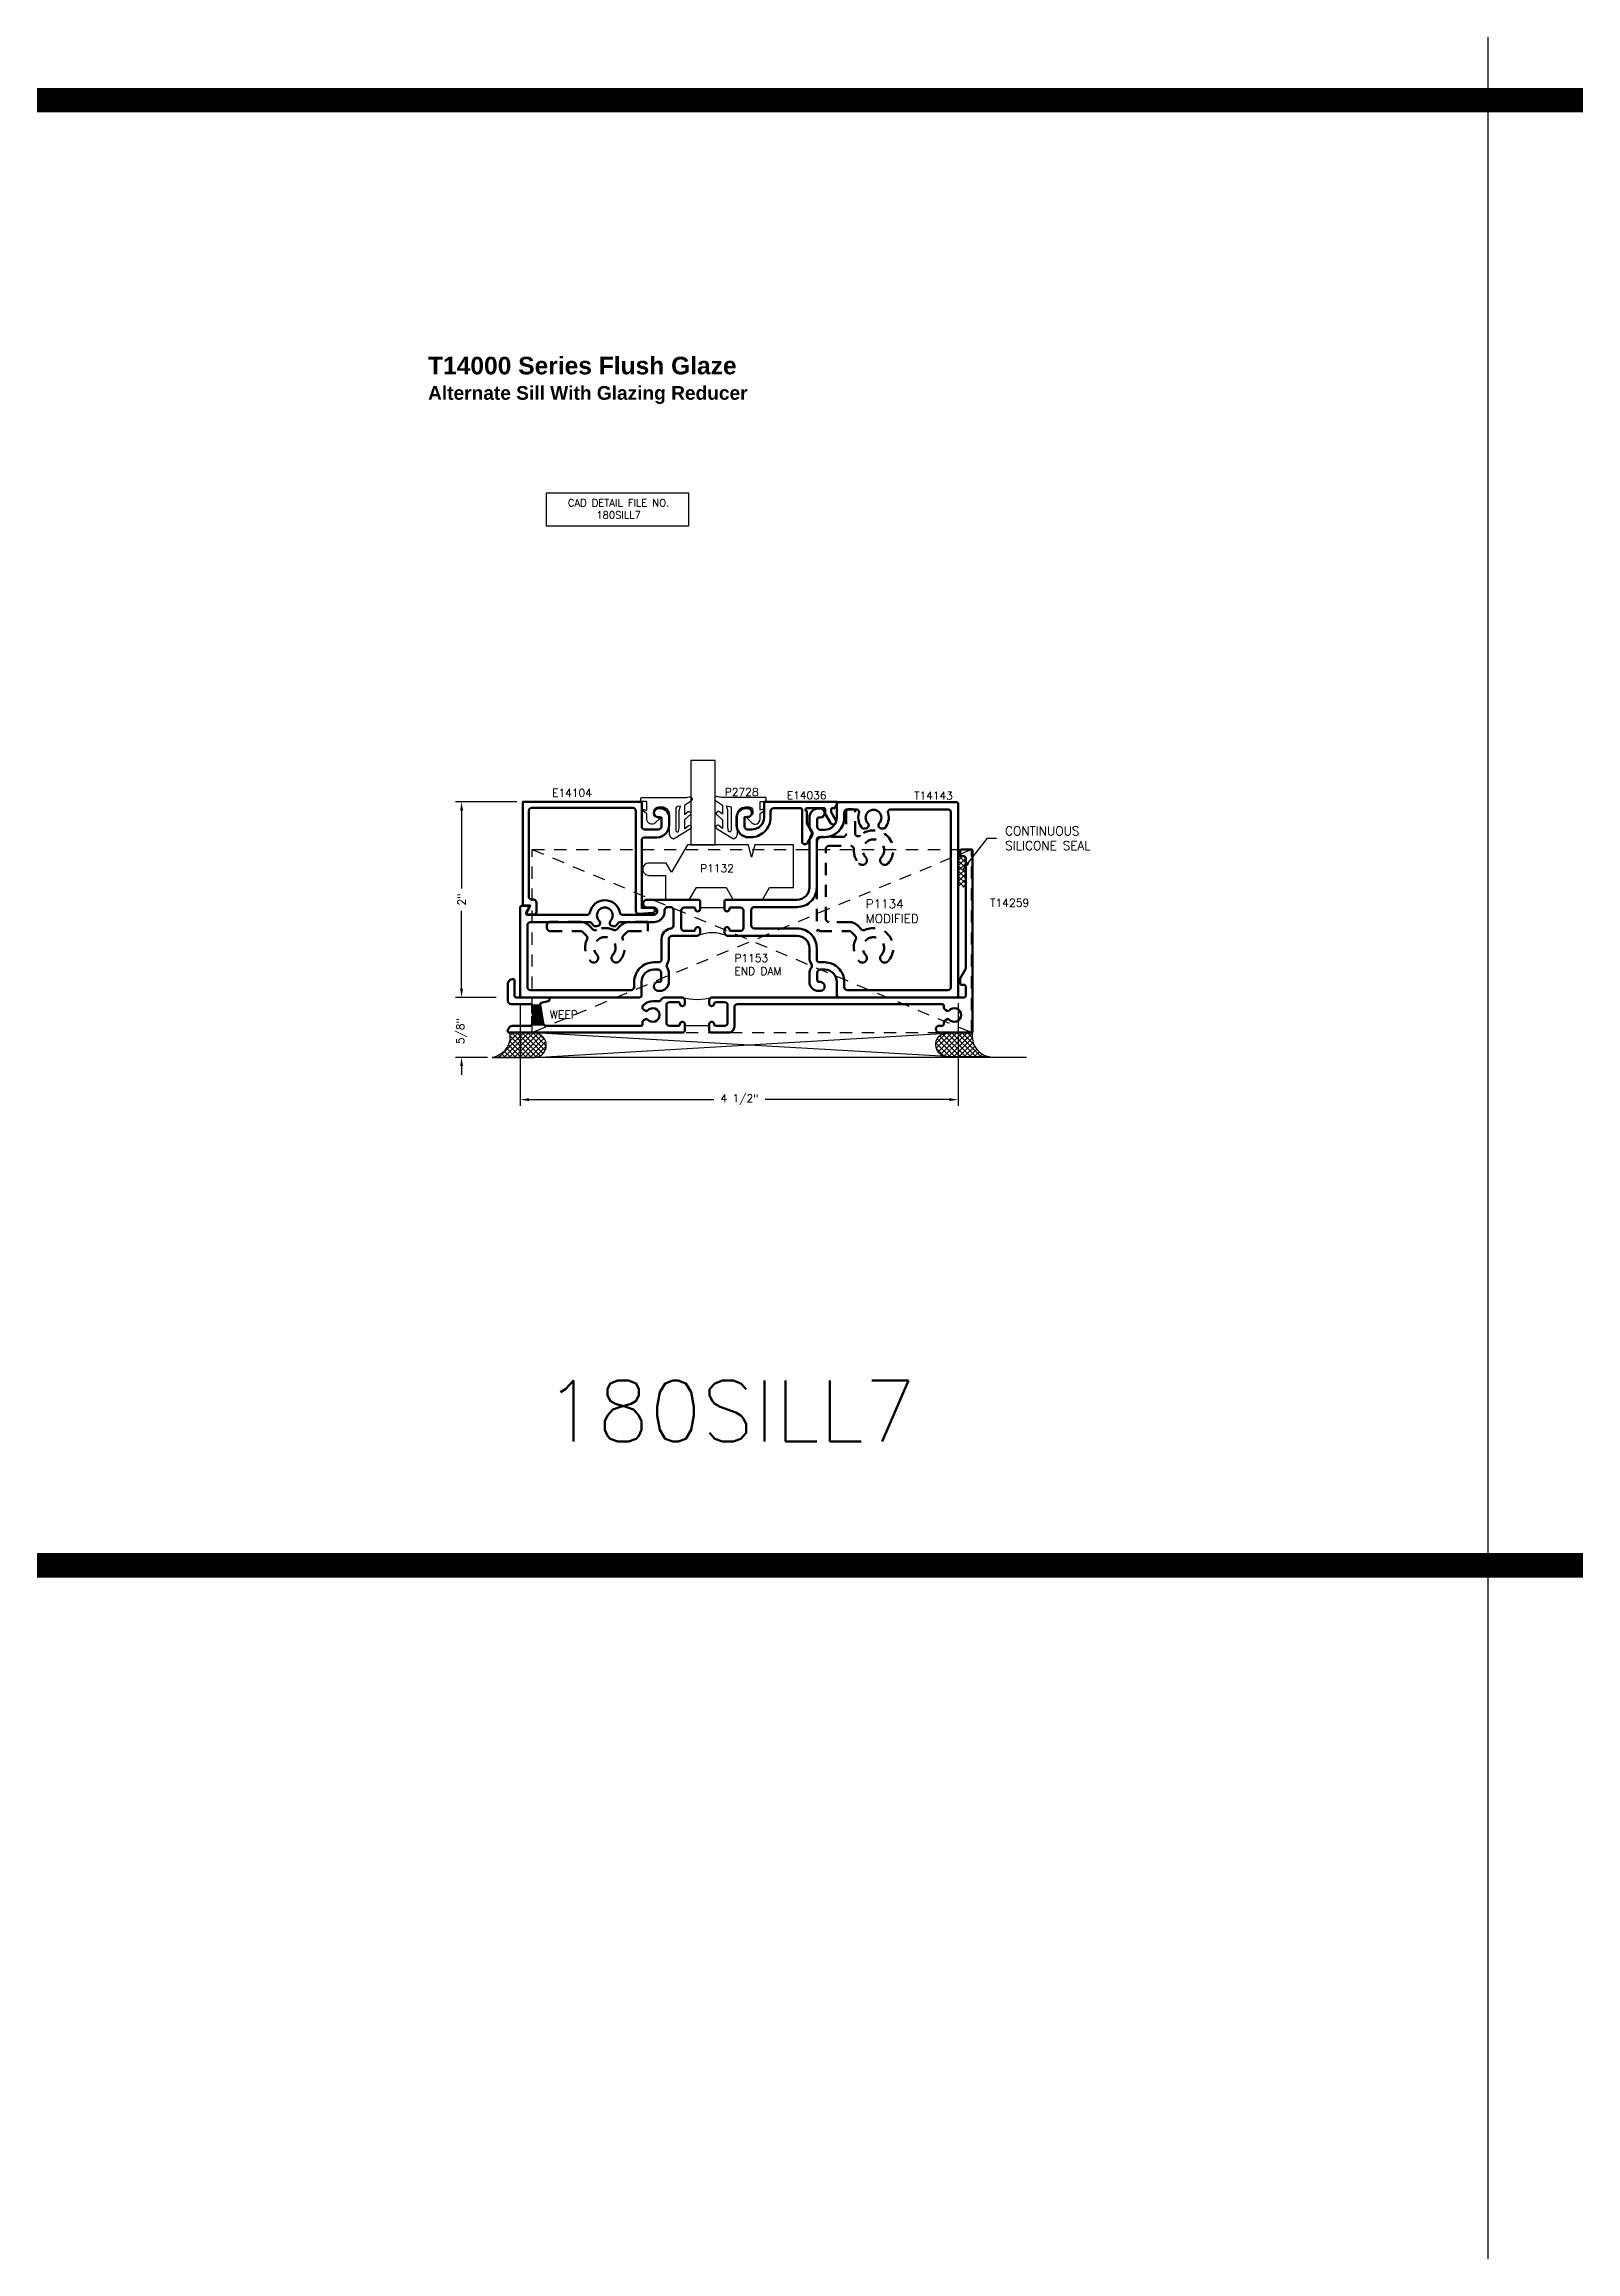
# Model space of a CAD drawing. Extents: x 0 to 152, y -15 to 75.
# Drawn here: x 31.69 to 47.37, y 7.85 to 30.45 of the extents above; entities that cross this region are included whole.
import ezdxf

# ---------------------------------------------------------------- set-up
doc = ezdxf.new("R2010")
doc.units = 0
doc.header["$MEASUREMENT"] = 0
doc.header["$PDMODE"] = 3
doc.linetypes.add('HIDDEN2', pattern=[0.1875, 0.125, -0.0625])
doc.layers.get('DEFPOINTS').update_dxf_attribs({"linetype": 'CONTINUOUS'})
for name, color, linetype in [('R-ANNO-DIMS', 3, 'CONTINUOUS'), ('R-ANNO-TEXT', 6, 'CONTINUOUS'), ('R-Det1', 4, 'CONTINUOUS'), ('R-Det2', 2, 'CONTINUOUS'), ('R-DET3', 5, 'CONTINUOUS'), ('R-OTLN', 1, 'CONTINUOUS'), ('R-PAT1', 5, 'CONTINUOUS'), ('TITLE', 7, 'CONTINUOUS')]:
    doc.layers.add(name, color=color, linetype=linetype)
doc.styles.get("Standard").update_dxf_attribs({"font": 'simplex'})
doc.dimstyles.new('1X', dxfattribs={"dimtxt": 0.08, "dimasz": 0.09, "dimexe": 0.0625, "dimexo": 0.0625, "dimgap": 0.062, "dimtad": 0, "dimdec": 5, "dimzin": 4, "dimdsep": 46, "dimlunit": 5, "dimtxsty": 'Standard', "dimcen": 0, "dimclrd": 256, "dimclre": 256, "dimclrt": 256, "dimadec": 0, "dimazin": 1, "dimtfac": 1, "dimtdec": 5, "dimtofl": 0, "dimtmove": 0, "dimatfit": 3, "dimfxl": 1, "dimfrac": 2, "dimtolj": 1, "dimtzin": 4, "dimarcsym": 0})

# ---------------------------------------------------------------- blocks, each defined once
blk = doc.blocks.new('*D69')
at = {"layer": 'DEFPOINTS', "color": 0}
for p in [(36.592, 22.695), (35.965, 20.693), (36.383, 20.693)]:
    blk.add_point(p, dxfattribs=at)
at = {"layer": 'R-ANNO-DIMS', "lineweight": -2}
for p, q in [((36.53, 22.695), (35.902, 22.695)), ((35.965, 22.605), (35.965, 21.809)), ((35.965, 20.783), (35.965, 21.579)), ((36.32, 20.693), (35.902, 20.693))]:
    blk.add_line(p, q, dxfattribs=at)
at = {"layer": 'R-ANNO-DIMS'}
for points in [[(35.95, 22.605), (35.98, 22.605), (35.965, 22.695)], [(35.95, 20.783), (35.98, 20.783), (35.965, 20.693)]]:
    blk.add_solid(points, dxfattribs=at)
at = {"layer": 'R-ANNO-DIMS', "insert": (35.965, 21.694), "char_height": 0.08, "attachment_point": 5, "rotation": 90}
blk.add_mtext('\\A1;2"', dxfattribs=at)
blk = doc.blocks.new('*D68')
at = {"layer": 'DEFPOINTS', "color": 0}
for p in [(36.564, 20.696), (41.049, 20.696), (41.049, 19.646)]:
    blk.add_point(p, dxfattribs=at)
at = {"layer": 'R-ANNO-DIMS', "lineweight": -2}
for p, q in [((36.564, 20.633), (36.564, 19.584)), ((41.049, 20.633), (41.049, 19.584)), ((36.654, 19.646), (38.548, 19.646)), ((40.959, 19.646), (39.072, 19.646))]:
    blk.add_line(p, q, dxfattribs=at)
at = {"layer": 'R-ANNO-DIMS'}
for points in [[(36.654, 19.661), (36.654, 19.631), (36.564, 19.646)], [(40.959, 19.661), (40.959, 19.631), (41.049, 19.646)]]:
    blk.add_solid(points, dxfattribs=at)
at = {"layer": 'R-ANNO-DIMS', "insert": (38.81, 19.646), "char_height": 0.08, "attachment_point": 5}
blk.add_mtext('\\A1;4 1/2"', dxfattribs=at)
blk = doc.blocks.new('*D70')
at = {"layer": 'DEFPOINTS', "color": 0}
for p in [(35.965, 20.693), (36.383, 20.693), (36.294, 20.079)]:
    blk.add_point(p, dxfattribs=at)
at = {"layer": 'R-ANNO-DIMS', "lineweight": -2}
for p, q in [((35.965, 20.783), (35.965, 20.873)), ((36.32, 20.693), (35.902, 20.693)), ((36.231, 20.079), (35.902, 20.079)), ((35.965, 19.989), (35.965, 19.899))]:
    blk.add_line(p, q, dxfattribs=at)
at = {"layer": 'R-ANNO-DIMS'}
for points in [[(35.95, 20.783), (35.98, 20.783), (35.965, 20.693)], [(35.95, 19.989), (35.98, 19.989), (35.965, 20.079)]]:
    blk.add_solid(points, dxfattribs=at)
at = {"layer": 'R-ANNO-DIMS', "insert": (35.965, 20.348), "char_height": 0.08, "attachment_point": 5, "rotation": 90}
blk.add_mtext('\\A1;5/8"', dxfattribs=at)
blk = doc.blocks.new('P2728 gasket')
at = {"layer": 'R-Det2'}
blk.add_lwpolyline([(86.461, 33.362), (86.567, 33.537, 0.301952), (86.52, 33.577), (86.32, 33.577, -0.414214), (86.24, 33.657), (86.24, 33.695, -0.388879), (86.276, 33.735), (86.292, 33.736, -0.440011), (86.336, 33.696), (86.336, 33.682, 0.668179), (86.353, 33.675), (86.401, 33.724, 0.668179), (86.366, 33.809), (86.307, 33.809), (86.279, 33.849, 0.836323), (86.264, 33.842), (86.273, 33.809), (86.189, 33.809, -0.414214), (86.183, 33.815), (86.183, 33.865, 0.414214), (86.177, 33.871), (86.149, 33.871, 0.414214), (86.143, 33.865), (86.143, 33.427, -0.083245), (86.135, 33.378), (86.135, 33.378)], format="xyb", dxfattribs=at)
at = {"layer": 'R-Det2', "lineweight": 25}
blk.add_lwpolyline([(86.235, 33.499, -0.372312), (86.249, 33.512), (86.48, 33.512, -0.668179), (86.49, 33.486), (86.448, 33.478), (86.274, 33.478), (86.23, 33.465)], format="xyb", close=True, dxfattribs=at)
at = {"layer": 'R-Det2'}
for points in [[(86.174, 33.352), (86.223, 33.426), (86.314, 33.426), (86.283, 33.384)], [(86.313, 33.359), (86.371, 33.426), (86.462, 33.426), (86.431, 33.388)]]:
    blk.add_lwpolyline(points, dxfattribs=at)
at = {"layer": 'R-Det2', "ltscale": 0.1}
for centre, radius, start, end in [((86.157, 33.369), 0.0237, 157.7655, 314.5007), ((86.313, 33.388), 0.0297, 188.4603, 270), ((86.446, 33.375), 0.0199, 139.7022, 319.7022)]:
    blk.add_arc(centre, radius, start, end, dxfattribs=at)
blk = doc.blocks.new('P1153')
at = {"layer": 'R-DET3', "linetype": 'HIDDEN2'}
for p, q in [((150.972, 34.469), (155.472, 32.594)), ((155.47, 34.469), (150.972, 32.594)), ((150.972, 32.594), (150.972, 34.469)), ((150.972, 34.468), (155.467, 34.468)), ((155.47, 32.595), (155.47, 34.47)), ((150.972, 32.594), (155.472, 32.594))]:
    blk.add_line(p, q, dxfattribs=at)

msp = doc.modelspace()

# ---------------------------------------------------------------- hatches: boundary and pattern name
at = {"layer": 'R-PAT1'}
h = msp.add_hatch(dxfattribs=at)
h.set_pattern_fill('ANSI37', color=256, scale=0.3, style=0)
h.set_pattern_definition([(45, (26.65119, 15.225885), (-0.0265165, 0.0265165), []), (135, (26.65119, 15.225885), (-0.0265165, -0.0265165), [])])
h.paths.add_polyline_path([(41.0490762, 21.8210466), (41.1256806, 21.8210466), (41.1256806, 22.1236013, 0.3522849494), (41.1138949, 22.1382528), (41.0490762, 22.1374598)])
h = msp.add_hatch(color=256, dxfattribs=at)
edge = h.paths.add_edge_path()
edge.add_line((36.6881524, 20.5353468), (36.6881524, 20.6079861))
edge.add_arc((36.6731524, 20.6079861), 0.015, 0.00000007, 61.04497582)
edge.add_arc((36.6808984, 20.6219861), 0.001, 90, 241.04497576, ccw=False)
edge.add_line((36.6808984, 20.6229861), (36.7688325, 20.6229861))
edge.add_arc((36.7688325, 20.6219861), 0.001, -0.87114697, 89.99999943, ccw=False)
edge.add_arc((36.7848307, 20.6217429), 0.015, 179.1288536, 188.70564744)
edge.add_line((36.7700035, 20.6194725), (36.7991241, 20.429294))
edge.add_arc((36.8297669, 20.4339861), 0.031, 188.70564744, 249.63586525)
edge.add_arc((36.8186314, 20.4039861), 0.001, -89.99999994, 69.63586531, ccw=False)
edge.add_line((36.8186314, 20.4029861), (36.6808984, 20.4029861))
edge.add_arc((36.6808984, 20.4039861), 0.001, 118.95502424, 270, ccw=False)
edge.add_arc((36.6731524, 20.4179861), 0.015, 298.95502418, 359.99999993)
edge.add_line((36.6881524, 20.4179861), (36.6881524, 20.4906254))
edge.add_arc((36.7031524, 20.4906254), 0.015, 131.8103149, 180, ccw=False)
edge.add_arc((36.6831524, 20.5129861), 0.015, 311.8103149, 408.1896851)
edge.add_arc((36.7031524, 20.5353468), 0.015, 180, 228.1896851, ccw=False)
h = msp.add_hatch(dxfattribs=at)
h.set_pattern_fill('ANSI37', color=256, scale=0.3, style=0)
h.set_pattern_definition([(315, (34.842584, 26.264767), (-0.0265165, -0.0265165), []), (225, (34.842584, 26.264767), (-0.0265165, 0.0265165), [])])
edge = h.paths.add_edge_path()
edge.add_line((36.2781013, 20.0773921), (36.7067447, 20.0773921))
edge.add_arc((36.7067447, 20.2031678), 0.1257757, 270.0000074, 447.46272372)
edge.add_line((36.7123127, 20.3288202), (36.4561223, 20.3272553))
edge.add_arc((36.2456244, 20.2888802), 0.2139673, -81.2696477, 10.33190092, ccw=False)
h = msp.add_hatch(dxfattribs=at)
h.set_pattern_fill('ANSI37', color=256, scale=0.3, style=0)
h.set_pattern_definition([(315, (35.097142, 26.270498), (-0.0265165, -0.0265165), []), (225, (35.097142, 26.270498), (-0.0265165, 0.0265165), [])])
edge = h.paths.add_edge_path()
edge.add_line((41.3737015, 20.0831229), (40.9450582, 20.083123))
edge.add_arc((40.9450582, 20.2088987), 0.1257757, 92.53727628, 269.9999926, ccw=False)
edge.add_line((40.9394902, 20.3345511), (41.1956806, 20.3329861))
edge.add_arc((41.4061784, 20.2946111), 0.2139673, 169.66809908, 261.2696477)

# ---------------------------------------------------------------- linework, layer by layer
at = {"layer": 'R-ANNO-TEXT'}
msp.add_lwpolyline([(36.83522, 25.8594073), (38.2866999, 25.8594073), (38.2866999, 25.5173445), (36.83522, 25.5173445)], close=True, dxfattribs=at)
at = {"layer": 'R-Det1', "color": 5}
msp.add_line((36.293521, 20.0793506), (41.749521, 20.0793506), dxfattribs=at)
at = {"layer": 'R-Det1', "lineweight": 50}
for points in [[(37.9655195, 22.3311023, 0.4144), (38.0905195, 22.4561023), (38.0905195, 22.5361023, 0.4139789032), (37.9975195, 22.6291023), (37.9810195, 22.6291023, 1), (37.9810195, 22.5361023), (38.0105195, 22.5361023), (38.0105195, 22.4421023, -0.4129032258), (37.9795195, 22.4111023), (37.8405195, 22.4111023, -0.4129032258), (37.8095195, 22.4421023), (37.8095195, 22.6951023), (36.5924195, 22.6951023), (36.5924195, 21.6331023), (36.6674195, 21.6331023), (36.6348195, 21.5627023, 0.5484584395), (36.6494195, 21.5401023), (36.7024195, 21.5401023, 0.4133333333), (36.7324195, 21.5701023), (36.7324195, 21.6331023), (36.7324195, 21.6641023, 0.4129032258), (36.7014195, 21.6951023), (36.6824195, 21.6951023, -0.4133333333), (36.6524195, 21.7251023), (36.6524195, 22.6021023, -0.4129032258), (36.6834195, 22.6331023), (37.7185195, 22.6331023, -0.4129032258), (37.7495195, 22.6021023), (37.7495195, 21.5789023, 0.4379270187), (37.7830195, 21.5480023), (37.9233195, 21.5592023, 0.963981017), (37.9214195, 21.6091023), (37.8095195, 21.6091023), (37.8095195, 22.3001023, -0.4129032258), (37.8405195, 22.3311023), (37.9655195, 22.3311023)], [(39.7941281, 22.5101384), (39.7490761, 22.5881494), (39.7490761, 22.6146013, -0.4142135624), (39.7640761, 22.6296013), (39.7781892, 22.6296013, 0.2678077575), (39.7911756, 22.6370944), (39.8070761, 22.6646013), (39.8070761, 22.6956013), (39.0620761, 22.6956013), (39.0620761, 22.5366013, -0.4142135624), (38.9370761, 22.4116013), (38.8920761, 22.4116013, -0.4129032258), (38.8610761, 22.4426013), (38.8610761, 22.5366013), (38.8905761, 22.5366013, 1), (38.8905761, 22.6296013), (38.8740761, 22.6296013, 0.4150537634), (38.7810761, 22.5366013), (38.7810761, 22.4566013, 0.4120367457), (38.9050761, 22.3316013), (38.9230761, 22.3316013, 0.4142135624), (39.1280761, 22.5366013), (39.1280761, 22.5986013, -0.4142135624), (39.1590761, 22.6296013), (39.4350761, 22.6296013, -0.4142135624), (39.4500761, 22.6146013), (39.4500761, 22.2911013, 0.7660915713), (39.5078761, 22.2756013), (39.5530761, 22.3539013, 0.2613254343), (39.5524761, 22.3860013), (39.5000761, 22.4768013), (39.5000761, 22.5986013, -0.4133333333), (39.4850761, 22.6136013), (39.4850761, 22.6146013, -0.4133333333), (39.5000761, 22.6296013), (39.6720761, 22.6296013, -0.4142135624), (39.6870761, 22.6146013), (39.6870761, 22.5716013), (39.7404281, 22.4791384, 1)], [(38.5001851, 20.4029861), (38.5001851, 20.3479861), (38.5151851, 20.3329861), (38.6961851, 20.3329861, 0.4142135624), (38.7581851, 20.3949861), (38.7581851, 20.5919861, -0.4142135624), (38.7891851, 20.6229861), (40.8835269, 20.6229861, -0.4791776784), (40.9030596, 20.5986877, 0.3269025534), (40.9178351, 20.5651784), (40.9358564, 20.5547739, 0.3624762266), (40.954796, 20.5580619, -2.7339006994), (40.9546073, 20.4677301, 0.3636585422), (40.9356272, 20.4710661), (40.9175705, 20.460641, 0.3260540704), (40.9027746, 20.4272246, -0.4782352127), (40.8832289, 20.4029861), (40.8556806, 20.4029861, 1), (40.8556806, 20.3329861), (41.1806806, 20.3329861, 0.4142135624), (41.1956806, 20.3479861), (41.1956806, 22.1929861, 0.4142135624), (41.1806806, 22.2079861), (41.0906806, 22.2079861, 0.4142135624), (41.0706806, 22.1879861), (41.0706806, 22.1576377, 0.4142135624), (41.0906806, 22.1376377), (41.1056806, 22.1376377, -0.4142135624), (41.1256806, 22.1176377), (41.1256806, 20.9906079, -0.1316524976), (41.1230011, 20.9806079), (41.0733601, 20.8946271, 0.1316524976), (41.0706806, 20.8846271), (41.0706806, 20.8349861, 0.4142135624), (41.0856806, 20.8199861), (41.1106806, 20.8199861, -0.4142135624), (41.1256806, 20.8049861), (41.1256806, 20.7079861, -0.4142135624), (41.1106806, 20.6929861), (38.5311851, 20.6929861, 0.4142135624), (38.5001851, 20.6619861), (38.5001851, 20.6279861, 0.4142135624), (38.5251851, 20.6029861, 0.4142135624), (38.5501851, 20.6279861, -0.4142135624), (38.5651851, 20.6429861), (38.6571851, 20.6429861, -0.4142135624), (38.6881851, 20.6119861), (38.6881851, 20.4339861, -0.4142135624), (38.6571851, 20.4029861), (38.5651851, 20.4029861, -0.4142135624), (38.5501851, 20.4179861, 0.4142135624), (38.5251851, 20.4429861, 0.4142135624), (38.5001851, 20.4179861)], [(38.2501851, 20.4029861), (38.2501851, 20.4179861, 0.4142135624), (38.2251851, 20.4429861, 0.4142135624), (38.2001851, 20.4179861, -0.4142135624), (38.1851851, 20.4029861), (38.0931851, 20.4029861, -0.4142135624), (38.0621851, 20.4339861), (38.0621851, 20.6119861, -0.4142135624), (38.0931851, 20.6429861), (38.1851851, 20.6429861, -0.4142135624), (38.2001851, 20.6279861, 0.4142135624), (38.2251851, 20.6029861, 0.4142135624), (38.2501851, 20.6279861), (38.2501851, 20.6619861, 0.4142135624), (38.2191851, 20.6929861), (38.0541851, 20.6929861, 0.2643693156), (38.0009109, 20.6627013, -0.2643693156), (37.9837256, 20.652932), (37.9221851, 20.652932, 0.1915114353), (37.8260531, 20.6147094, 0.5020398469), (37.8318395, 20.5653262), (37.8498607, 20.5549216, 0.3624762266), (37.8688003, 20.5582097, -2.7339006994), (37.8686116, 20.4678779, 0.3636585422), (37.8496315, 20.4712138), (37.8295416, 20.4596149), (37.8316213, 20.4609159, 0.3670284037), (37.8179493, 20.4232095, -0.5226700084), (37.8038881, 20.4029861), (36.8297669, 20.4029861, -0.3703793277), (36.7991241, 20.429294), (36.7700035, 20.6194725, -0.3873357555), (36.7811985, 20.6362965), (36.8504574, 20.6535813, 0.88462431), (36.8456145, 20.6929861), (36.5231524, 20.6929861, -0.4142135624), (36.5081524, 20.7079861), (36.5081524, 20.8659861, 0.4142135624), (36.4931524, 20.8809861, 0.4142135624), (36.4381524, 20.8259861), (36.4381524, 20.6579861, 0.4142135624), (36.4731524, 20.6229861), (36.6731524, 20.6229861, -0.4142135624), (36.6881524, 20.6079861), (36.6881524, 20.5353468, 0.2134217653), (36.6931524, 20.5241665, -0.4306146857), (36.693759, 20.5023795), (36.6925458, 20.5011663, 0.1989123674), (36.6881524, 20.4905597), (36.6881524, 20.4179861, -0.4142135624), (36.6731524, 20.4029861), (36.4931524, 20.4029861, 0.4142135624), (36.4381524, 20.3479861), (36.4381524, 20.3479861, 0.4142135624), (36.4531524, 20.3329861), (38.2351851, 20.3329861), (38.2501851, 20.3479861)]]:
    msp.add_lwpolyline(points, format="xyb", close=True, dxfattribs=at)
at = {"layer": 'R-Det2'}
msp.add_lwpolyline([(38.3121094, 23.1175804), (38.3121094, 22.2549871), (38.5621094, 22.2549871), (38.5621094, 23.1175804), (38.3121094, 23.1175804)], dxfattribs=at)
at = {"layer": 'R-Det2', "color": 2}
msp.add_lwpolyline([(38.6742134, 21.8179861), (38.7463822, 21.6929861), (39.0460764, 21.6929861), (39.1182452, 21.8179861), (39.3641871, 21.8179861), (39.3641871, 22.2549871), (38.9678758, 22.2549871), (38.9343822, 22.1299871), (38.9008885, 22.2549871), (38.2767498, 22.2549871), (38.1140814, 21.9732371), (38.0599548, 22.0669871), (37.8824604, 22.0669871, 0.4142135624), (37.8204604, 22.0049871), (37.8204604, 22.0039871, 0.4142135624), (37.8824604, 21.9419871), (38.0516871, 21.9419871), (38.0516871, 21.6929861), (38.2963822, 21.6929861), (38.3685509, 21.8179861)], format="xyb", close=True, dxfattribs=at)
at = {"layer": 'R-DET3'}
for p, q in [((36.7123127, 20.0788202), (41.0536806, 20.3326013)), ((41.0536806, 20.0826013), (36.7123127, 20.3288202))]:
    msp.add_line(p, q, dxfattribs=at)
at = {"layer": 'R-DET3', "linetype": 'HIDDEN2', "lineweight": 50}
msp.add_lwpolyline([(39.6010518, 21.3716023), (39.6160518, 21.3866023), (39.6310518, 21.3716023), (39.9324736, 21.3716023, -0.1989123674), (39.9543939, 21.3625226), (39.9938207, 21.3230958, -0.3180460654), (39.9998637, 21.2877943, 0.3065542285), (40.0333853, 21.0638715, 0.5062303828), (40.1078838, 21.0720964, 0.3278181232), (40.101842, 21.1268213, -2.2780811719), (40.2623103, 21.1268213, 0.3278181232), (40.2562685, 21.0720964, 0.5062303828), (40.330767, 21.0638715, 0.8256018173), (40.0948831, 21.3828137, -0.3180460654), (40.0595817, 21.3888567), (40.0201548, 21.4282835, 0.1989123674), (39.9324736, 21.4646023), (39.7250802, 21.4646023, -0.4142135624), (39.6940802, 21.4956023), (39.6940802, 22.2122657, -0.4142135624), (39.7250802, 22.2432657), (39.9493683, 22.2432657, -0.4289597164), (39.9803294, 22.2107138, 0.2010444958), (40.0333853, 22.0638715, 0.0616447566), (40.0420912, 22.0564767, 0.4311315419), (40.1078838, 22.0720964, 0.3278181232), (40.101842, 22.1268213, -2.2780811719), (40.2623103, 22.1268213, 0.3278181232), (40.2562685, 22.0720964, 0.5062303828), (40.330767, 22.0638715, 0.956981471), (40.0459646, 22.3498582, -0.6516590583), (39.9940762, 22.372764), (39.9940762, 22.5896013, 0.4142135624), (39.9630762, 22.6206013), (39.9320762, 22.6206013, 0.4142135624), (39.9010762, 22.5896013), (39.9010762, 22.3672657, -0.4142135624), (39.8700762, 22.3362657), (39.6630802, 22.3362657, 0.4142135624), (39.6010802, 22.2742657), (39.6010802, 21.3716307)], format="xyb", dxfattribs=at)
msp.add_lwpolyline([(36.8390702, 21.4341023), (36.8390702, 21.4031023, 0.4142135624), (36.8700702, 21.3721023), (37.1824576, 21.3721023, -0.1989123674), (37.2043779, 21.3630226), (37.2438147, 21.3235858, -0.3180460654), (37.2498577, 21.2882843, 0.3065542285), (37.2833793, 21.0643615, 0.5062303828), (37.3578778, 21.0725864, 0.3278181232), (37.351836, 21.1273113, -2.2780811719), (37.5123043, 21.1273113, 0.3278181232), (37.5062625, 21.0725864, 0.5062303828), (37.580761, 21.0643615, 0.3065542285), (37.6142826, 21.2882843, -0.3180460654), (37.6203256, 21.3235858), (37.6597524, 21.3630126, -0.1989123674), (37.6816727, 21.3720923), (37.8704602, 21.3720923), (37.8704602, 21.4650923), (37.6820869, 21.4650923, 0.1989123674), (37.5936986, 21.4284806), (37.5545646, 21.3893467, -0.3180460654), (37.5192632, 21.3833037, 0.2269397181), (37.3448771, 21.3833037, -0.3180460654), (37.3095757, 21.3893467), (37.2704317, 21.4284906, 0.1989123674), (37.1820434, 21.4651023), (36.8700702, 21.4651023, 0.4142135624)], format="xyb", close=True, dxfattribs=at)
at = {"layer": 'R-OTLN', "lineweight": 50}
for points in [[(38.6565802, 21.5979861, 0.4142135624), (38.6815802, 21.5729861, 0.4142135624), (38.7065802, 21.5979861, -0.4142135624), (38.7215802, 21.6129861), (38.8185802, 21.6129861, -0.4142135624), (38.8495802, 21.5819861), (38.8495802, 21.4039861, -0.4142135624), (38.8185802, 21.3729861), (38.7215802, 21.3729861, -0.4142135624), (38.7065802, 21.3879861, 0.4142135624), (38.6815802, 21.4129861, 0.4142135624), (38.6565802, 21.3879861), (38.6565802, 21.3539861, 0.4142135624), (38.6875802, 21.3229861), (39.4010752, 21.3229861, -0.4142135624), (39.5260752, 21.1979861), (39.5260752, 21.1005923, 0.1433240595), (39.5457983, 21.0331995, -0.2926598756), (39.5457983, 20.9997727, 0.1433240595), (39.5260752, 20.9323799), (39.5260752, 20.851986, 0.4142132454), (39.6190762, 20.7589851), (39.6415762, 20.7589861, 0.8637118889), (39.6415762, 20.8519861), (39.6210746, 20.8519869, -0.4142026818), (39.6060752, 20.8669869), (39.6060752, 20.9459861, -0.4142135624), (39.6370752, 20.9769861), (39.6820762, 20.9769861, -0.4142135624), (39.8070762, 20.8519861), (39.8070762, 20.7129861, 0.4142135624), (39.8270762, 20.6929861), (41.0290762, 20.6929861, 0.4142135624), (41.0490762, 20.7129861), (41.0490762, 22.6729861, 0.4142135624), (41.0290762, 22.6929861), (39.8270762, 22.6929861, 0.4142135624), (39.8070762, 22.6729861), (39.8070762, 22.5339861, -0.4142135624), (39.6820762, 22.4089861), (39.6370752, 22.4089861, -0.4142135624), (39.6060752, 22.4399861), (39.6060752, 22.5189851, -0.4142135624), (39.6210752, 22.5339851), (39.6355762, 22.5339851, 1), (39.6355762, 22.6269851), (39.6190762, 22.6269861, 0.4142198612), (39.5260752, 22.5339851), (39.5260752, 22.4535923, 0.1433240595), (39.5457983, 22.3861995, -0.2926598756), (39.5457983, 22.3527727, 0.1433240595), (39.5260752, 22.2853799), (39.5260752, 21.8179861, -0.4142135624), (39.4010752, 21.6929861), (38.6665802, 21.6929861), (38.6565802, 21.6829861)], [(39.8820762, 20.8519861, 0.4142135624), (39.6820762, 21.0519861), (39.6320752, 21.0519861, -0.4142135624), (39.6010752, 21.0829861), (39.6010752, 21.1979861, 0.4142135624), (39.4010752, 21.3979861), (38.9606802, 21.3979861, -0.4142135624), (38.9296802, 21.4289861), (38.9296802, 21.5869861, -0.4142135624), (38.9606802, 21.6179861), (39.4010752, 21.6179861, 0.4142135624), (39.6010752, 21.8179861), (39.6010752, 22.3029861, -0.4142135624), (39.6320752, 22.3339861), (39.6820762, 22.3339861, 0.4142135624), (39.8820762, 22.5339861), (39.8820762, 22.5869861, -0.4142135624), (39.9130762, 22.6179861), (40.0033473, 22.6179861, -0.5046141751), (40.0329762, 22.5778685, 0.2746427098), (40.0704742, 22.4229861), (40.101702, 22.4229861, 0.6627717165), (40.1239484, 22.4755754, -2.3639448585), (40.2402039, 22.4755754, 0.6627717165), (40.2624503, 22.4229861), (40.2936781, 22.4229861, 0.2746427098), (40.3311762, 22.5778685, -0.5046141751), (40.360805, 22.6179861), (40.9430762, 22.6179861, -0.4142135624), (40.9740762, 22.5869861), (40.9740762, 20.7989861, -0.4142135624), (40.9430762, 20.7679861), (39.9130762, 20.7679861, -0.4142135624), (39.8820762, 20.7989861)], [(38.4065802, 21.5979861), (38.4065802, 21.6829861), (38.3965802, 21.6929861), (37.8634602, 21.6929861, 0.4142135624), (37.8234602, 21.6529861, 0.4142135624), (37.8634602, 21.6129861), (37.9314602, 21.6129861, -0.4142135624), (37.9684602, 21.5759861), (37.9684602, 21.5744871, -0.4142135624), (37.9314602, 21.5374871), (37.6154634, 21.5374871, -0.3577911887), (37.5850593, 21.5624378, 0.8206356711), (37.279081, 21.5624378, -0.3577911887), (37.248677, 21.5374871), (36.6409112, 21.5374871, -0.5773640241), (36.6279202, 21.5599871), (36.6570762, 21.6104861), (36.6370762, 21.6304871), (36.5840762, 21.6304871, 0.4142135624), (36.5640762, 21.6104871), (36.5640762, 20.7129861, 0.4142135624), (36.5840762, 20.6929861), (37.7870762, 20.6929861, 0.4142135624), (37.8070762, 20.7129861), (37.8070762, 20.8519861, -0.4142135624), (37.9320762, 20.9769861), (37.9770772, 20.9769861, -0.4142135624), (38.0080772, 20.9459861), (38.0080772, 20.8669861, -0.4142135624), (37.9930772, 20.8519861), (37.9785762, 20.8519861, 1), (37.9785762, 20.7589861), (37.9950772, 20.7589861, 0.4142135624), (38.0880772, 20.8519861), (38.0880772, 20.9323799, 0.1433240595), (38.068354, 20.9997727, -0.2926598756), (38.068354, 21.0331995, 0.1433240595), (38.0880772, 21.1005923), (38.0880772, 21.2919861, -0.4142135624), (38.1190772, 21.3229861), (38.3755802, 21.3229861, 0.4142135624), (38.4065802, 21.3539861), (38.4065802, 21.3879861, 0.4142135624), (38.3815802, 21.4129861, 0.4142135624), (38.3565802, 21.3879861, -0.4142135624), (38.3415802, 21.3729861), (38.2445802, 21.3729861, -0.4142135624), (38.2135802, 21.4039861), (38.2135802, 21.5819861, -0.4142135624), (38.2445802, 21.6129861), (38.3415802, 21.6129861, -0.4142135624), (38.3565802, 21.5979861, 0.4142135624), (38.3815802, 21.5729861, 0.4142135624), (38.4065802, 21.5979861)], [(37.49047, 21.4758865, 0.6757771741), (37.5130702, 21.4229861), (37.5436436, 21.4229861, 0.0516171452), (37.5636065, 21.4481504, -0.2562196458), (37.5897472, 21.4624871), (37.9374602, 21.4624871), (37.9314602, 21.4624871, 0.4400853749), (38.0430315, 21.5842765, -0.4400853749), (38.0739129, 21.6179861), (38.1026802, 21.6179861, -0.4142135624), (38.1336802, 21.5869861), (38.1336802, 21.4280013, -0.3794949899), (38.1063904, 21.3972242, 0.3794949899), (38.0130772, 21.2919861), (38.0130772, 21.0829861, -0.4142135624), (37.9820772, 21.0519861), (37.9320762, 21.0519861, 0.4142135624), (37.7320762, 20.8519861), (37.7320762, 20.7989861, -0.4142135624), (37.7010762, 20.7679861), (36.6700762, 20.7679861, -0.4142135624), (36.6390762, 20.7989861), (36.6390762, 21.4314871, -0.4142135624), (36.6700762, 21.4624871), (37.2743931, 21.4624871, -0.2562196458), (37.3005338, 21.4481504, 0.0516171452), (37.3204967, 21.4229861), (37.3510702, 21.4229861, 0.6757771741), (37.3736703, 21.4758865, -2.3476027329)]]:
    msp.add_lwpolyline(points, format="xyb", close=True, dxfattribs=at)
at = {"layer": 'R-PAT1'}
msp.add_lwpolyline([(38.8445802, 21.5979861), (38.8445802, 21.3879861, -0.4142135624), (38.8295802, 21.3729861), (38.7215802, 21.3729861, -0.4142135624), (38.7065802, 21.3879861, 0.4142135624), (38.6815802, 21.4129861, 0.4142135624), (38.6565802, 21.3879861), (38.6565802, 21.3539861, 0.3026074371), (38.6756394, 21.3253781, 0.2003205128), (38.3875209, 21.3253781, 0.3026074371), (38.4065802, 21.3539861), (38.4065802, 21.3879861, 0.4142135624), (38.3815802, 21.4129861, 0.4142135624), (38.3565802, 21.3879861, -0.4142135624), (38.3415802, 21.3729861), (38.2335802, 21.3729861, -0.4142135624), (38.2185802, 21.3879861), (38.2185802, 21.5979861, -0.4142135624), (38.2335802, 21.6129861), (38.3415802, 21.6129861, -0.4142135624), (38.3565802, 21.5979861, 0.4142135624), (38.3815802, 21.5729861, 0.4142135624), (38.4065802, 21.5979861), (38.4065802, 21.6129861), (38.6565802, 21.6129861), (38.6565802, 21.5979861, 0.4142135624), (38.6815802, 21.5729861, 0.4142135624), (38.7065802, 21.5979861, -0.4142135624), (38.7215802, 21.6129861), (38.8295802, 21.6129861, -0.4142135624)], format="xyb", close=True, dxfattribs=at)
for points in [[(38.5311851, 20.6929861), (38.5311851, 20.6929861, 0.4142135624), (38.5001851, 20.6619861), (38.5001851, 20.6279861, 1), (38.5501851, 20.6279861, -0.4142135624), (38.5651851, 20.6429861), (38.6731851, 20.6429861, -0.4142135624), (38.6881851, 20.6279861), (38.6881851, 20.4179861, -0.4142135624), (38.6731851, 20.4029861), (38.5651851, 20.4029861, -0.4142135624), (38.5501851, 20.4179861, 1), (38.5001851, 20.4179861), (38.5001851, 20.4029861), (38.2501851, 20.4029861), (38.2501851, 20.4179861, 1), (38.2001851, 20.4179861, -0.4142135624), (38.1851851, 20.4029861), (38.0771851, 20.4029861, -0.4142135624), (38.0621851, 20.4179861), (38.0621851, 20.6279861, -0.4142135624), (38.0771851, 20.6429861), (38.1851851, 20.6429861, -0.4142135624), (38.2001851, 20.6279861, 1), (38.2501851, 20.6279861), (38.2501851, 20.6619861, 0.4142135624), (38.2191851, 20.6929861), (38.2191851, 20.6929861), (38.2191851, 20.6929861, 0.1298789824), (38.5311847, 20.6929861)], [(36.2781013, 20.0773921), (36.7067447, 20.0773921, 0.9780995873), (36.7123127, 20.3288202), (36.4561223, 20.3272553, -0.4224245011), (36.2781013, 20.0773921, -1.1845073301)], [(41.3737015, 20.0831229), (40.9450582, 20.083123, -0.9780995873), (40.9394902, 20.3345511), (41.1956806, 20.3329861, 0.4224245011), (41.3737015, 20.0831229, 1.1845073301)]]:
    msp.add_lwpolyline(points, format="xyb", dxfattribs=at)
at = {"layer": 'TITLE'}
msp.add_line((46.4693335, 74.8789502), (46.4693335, -0.1210498), dxfattribs=at)
at = {"layer": 'TITLE', "const_width": 0.25}
for points in [[(0.25, 29.8789502), (138.9080005, 29.8789502)], [(0.25, 14.8789502), (138.9080005, 14.8789502)]]:
    msp.add_lwpolyline(points, dxfattribs=at)

# ---------------------------------------------------------------- block references
at = {"layer": 'R-Det2', "xscale": -1, "rotation": 90}
msp.add_blockref('P2728 gasket', (71.6719771, 108.8806633), dxfattribs=at)
at = {"layer": 'R-Det2', "rotation": 270}
msp.add_blockref('P2728 gasket', (5.211652, 108.8823722), dxfattribs=at)
at = {"layer": 'R-OTLN'}
msp.add_blockref('P1153', (-114.283723, -12.2614622), dxfattribs=at)

# ---------------------------------------------------------------- texts
at = {"layer": 'R-ANNO-TEXT', "insert": (37.5719022, 25.7938246), "char_height": 0.075, "width": 1.875, "attachment_point": 2}
msp.add_mtext('CAD DETAIL FILE NO.\\P180SILL7', dxfattribs=at)
at = {"layer": 'R-ANNO-TEXT'}
for s, insert, char_height, attachment_point in [('\\A1;P2728', (39.0064996, 22.7946424), 0.08, 6), ('E14104', (37.3003005, 22.7864839), 0.08, 6), ('\\A1;E14036', (39.7011697, 22.76168), 0.08, 6), ('\\A1;T14143', (40.9955248, 22.7578024), 0.08, 6), ('\\A1;CONTINUOUS \\PSILICONE SEAL', (41.5295928, 22.3216048), 0.09, 4), ('\\A1;P1132', (38.7528619, 22.0135129), 0.08, 6), ('T14259', (41.774467, 21.6609347), 0.08, 6), ('P1134\\PMODIFIED', (40.1015071, 21.5746524), 0.09, 4), ('\\A1;P1153\\PEND DAM', (38.7573616, 21.0283997), 0.08, 4), ('\\A1;WEEP', (37.154364, 20.5172764), 0.08, 6)]:
    msp.add_mtext(s, dxfattribs=dict(at, insert=insert, char_height=char_height, attachment_point=attachment_point))
at = {"layer": 'TITLE'}
msp.add_text('180SILL7', height=0.625, dxfattribs=at).set_placement((36.8160065, 16.1452543))
at = {"layer": 'TITLE', "insert": (35.6222112, 27.5509738, 6.2106922), "char_height": 0.18, "width": 7.44, "attachment_point": 1}
msp.add_mtext('{\\fArial|b1|i0|c0|p34;\\PT14000 Series Flush Glaze\\P\\H0.7778x;Alternate Sill With Glazing Reducer}', dxfattribs=at)

# ---------------------------------------------------------------- dimensions: what is measured, and where the dimension line sits
at = {"layer": 'R-ANNO-DIMS'}
dim = msp.add_linear_dim(base=(35.9646899, 20.6926013), p1=(36.5924195, 22.6951023), p2=(36.3828806, 20.6926013), angle=90, dimstyle='1X', override={"dimpost": '"'}, dxfattribs=at)
dim.commit()
dim.dimension.update_dxf_attribs({"geometry": '*D69', "text_midpoint": (35.9646899, 21.6938518)})
dim = msp.add_linear_dim(base=(35.9646899, 20.6926013), p1=(36.293521, 20.0793506), p2=(36.3828806, 20.6926013), angle=90, dimstyle='1X', override={"dimpost": '"'}, dxfattribs=at)
dim.commit()
dim.dimension.update_dxf_attribs({"geometry": '*D70', "text_midpoint": (35.9646899, 20.348001), "dimtype": 160})
dim = msp.add_linear_dim(base=(41.0490762, 19.6460461), p1=(36.5640762, 20.6956013), p2=(41.0490762, 20.6956013), dimstyle='1X', override={"dimpost": '"'}, dxfattribs=at)
dim.commit()
dim.dimension.update_dxf_attribs({"geometry": '*D68', "text_midpoint": (38.8095789, 19.6460461), "dimtype": 160})

# ---------------------------------------------------------------- leaders
at = {"layer": 'R-ANNO-TEXT', "annotation_type": 0, "has_hookline": 1, "hookline_direction": 0}
msp.add_leader([(41.0969111, 21.9976431), (41.3495928, 22.3216048), (41.4395928, 22.3216048)], dimstyle='1X', dxfattribs=at)

doc.saveas('drawing.dxf')
